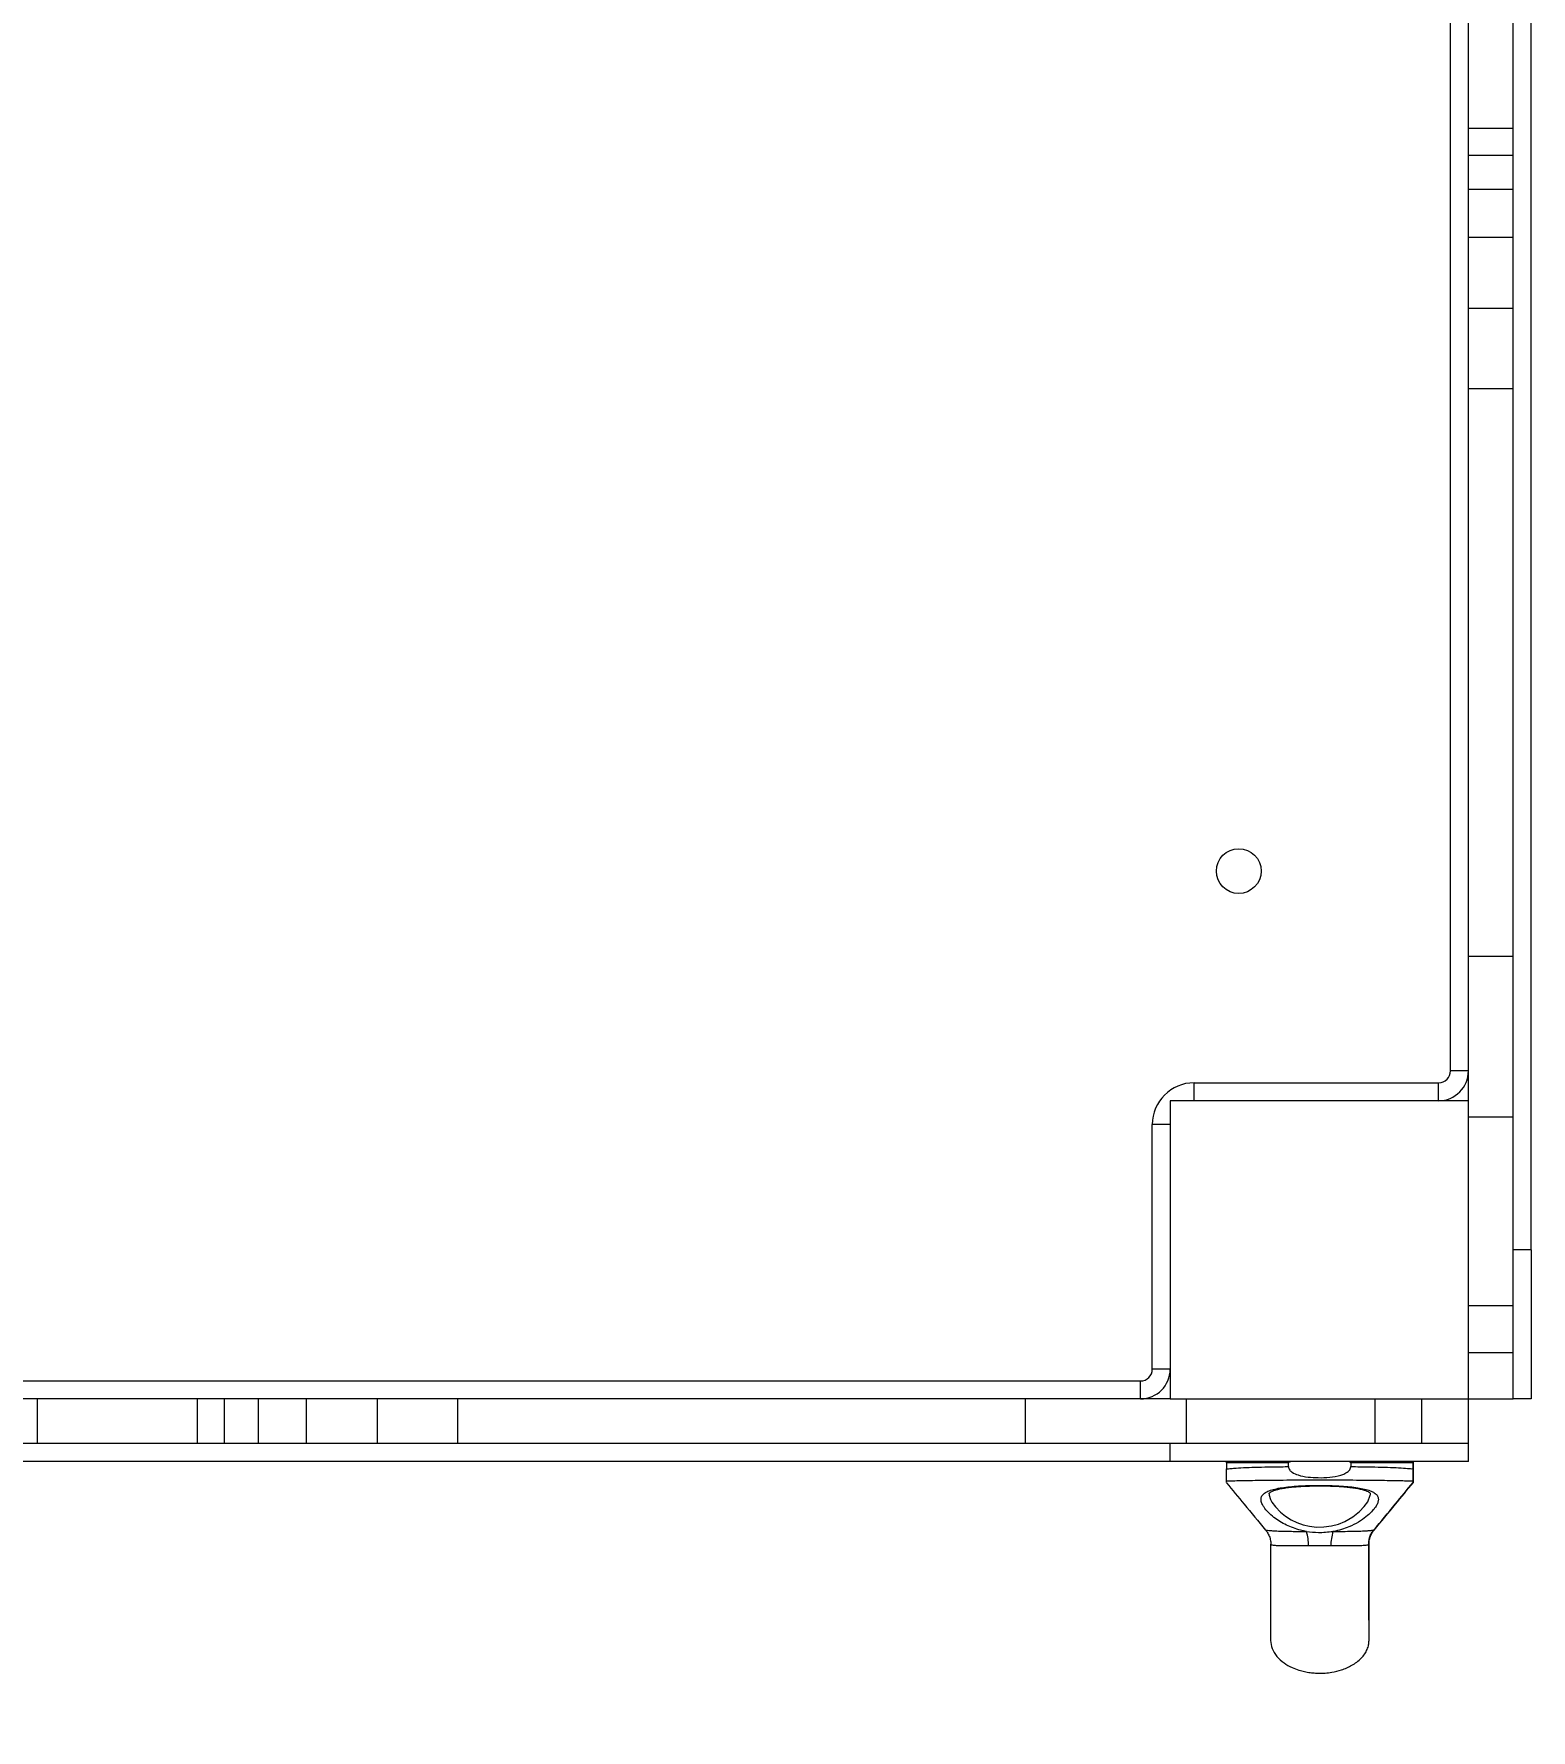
# Model space of a CAD drawing. Header units: millimetres. Extents: x -8760 to 8364, y -7998 to 7451.
# Drawn here: x -927 to -425, y -2970 to -2401 of the extents above; entities that cross this region are included whole.
import ezdxf

# ---------------------------------------------------------------- set-up
doc = ezdxf.new("R2010")
doc.units = ezdxf.units.MM
for name, color, linetype in [('DIKOM_ОБЪЕКТ', 7, 'Continuous'), ('DIKOM_РАЗМЕР_ЗОНА', 7, 'Continuous'), ('DIKOM_РАЗМЕР_ОБЪЕКТА', 7, 'Continuous')]:
    doc.layers.add(name, color=color, linetype=linetype)
doc.styles.add('style1', font='arial.ttf', dxfattribs={"width": 0.8})
doc.dimstyles.new('1-50', dxfattribs={"dimtxt": 300, "dimasz": 200, "dimexe": 100, "dimexo": 0, "dimgap": 100, "dimtad": 1, "dimtxsty": 'style1', "dimcen": 200, "dimclrd": 7, "dimclre": 7, "dimclrt": 7, "dimadec": 1, "dimazin": 2, "dimtfac": 1, "dimtmove": 0, "dimatfit": 2, "dimfxl": 0, "dimlwd": 25, "dimlwe": 18, "dimarcsym": 0})

# ---------------------------------------------------------------- blocks, each defined once
blk = doc.blocks.new('*D21')
at = {"layer": 'Defpoints', "color": 0, "transparency": 16777216}
for p in [(-7755.65, -10.55), (8364.4, -2410.44), (8364.4, -7897.56)]:
    blk.add_point(p, dxfattribs=at)
at = {"layer": 'DIKOM_РАЗМЕР_ЗОНА', "color": 7, "lineweight": 18, "transparency": 16777216}
for p, q in [((-7755.65, -10.55), (-7755.65, -7997.56)), ((8364.4, -2410.44), (8364.4, -7997.56))]:
    blk.add_line(p, q, dxfattribs=at)
at = {"layer": 'DIKOM_РАЗМЕР_ЗОНА', "color": 7, "lineweight": 25, "transparency": 16777216}
blk.add_line((-7555.65, -7897.56), (8164.4, -7897.56), dxfattribs=at)
at = {"layer": 'DIKOM_РАЗМЕР_ЗОНА', "color": 7, "transparency": 16777216}
for points in [[(-7555.65, -7864.23), (-7555.65, -7930.9), (-7755.65, -7897.56)], [(8164.4, -7864.23), (8164.4, -7930.9), (8364.4, -7897.56)]]:
    blk.add_solid(points, dxfattribs=at)
at = {"layer": 'DIKOM_РАЗМЕР_ЗОНА', "color": 7, "transparency": 16777216, "insert": (1040.74, -7644.39), "char_height": 300, "attachment_point": 5, "style": 'style1'}
blk.add_mtext('16100', dxfattribs=at)
blk = doc.blocks.new('*D19')
at = {"layer": 'Defpoints', "color": 0, "transparency": 16777216}
for p in [(-5756.7, -306.55), (6365.48, -2710.55), (6365.48, -7111.41)]:
    blk.add_point(p, dxfattribs=at)
at = {"layer": 'DIKOM_РАЗМЕР_ОБЪЕКТА', "color": 7, "lineweight": 18, "transparency": 16777216}
for p, q in [((-5756.7, -306.55), (-5756.7, -7211.41)), ((6365.48, -2710.55), (6365.48, -7211.41))]:
    blk.add_line(p, q, dxfattribs=at)
at = {"layer": 'DIKOM_РАЗМЕР_ОБЪЕКТА', "color": 7, "lineweight": 25, "transparency": 16777216}
blk.add_line((-5556.7, -7111.41), (6165.48, -7111.41), dxfattribs=at)
at = {"layer": 'DIKOM_РАЗМЕР_ОБЪЕКТА', "color": 7, "transparency": 16777216}
for points in [[(-5556.7, -7078.08), (-5556.7, -7144.75), (-5756.7, -7111.41)], [(6165.48, -7078.08), (6165.48, -7144.75), (6365.48, -7111.41)]]:
    blk.add_solid(points, dxfattribs=at)
at = {"layer": 'DIKOM_РАЗМЕР_ОБЪЕКТА', "color": 7, "transparency": 16777216, "insert": (1047.24, -6858.24), "char_height": 300, "attachment_point": 5, "style": 'style1'}
blk.add_mtext('12100', dxfattribs=at)

msp = doc.modelspace()

# ---------------------------------------------------------------- linework, layer by layer
at = {"layer": 'DIKOM_ОБЪЕКТ', "color": 7, "linetype": 'Continuous', "lineweight": 15}
for p, q in [((-424.608, -2808.554), (-424.608, -2008.554)), ((-451.608, -2748.554), (-451.608, -2068.554)), ((-445.608, -2432.388), (-445.608, -2378.721)), ((-430.608, -2432.388), (-430.608, -2378.721)), ((-445.608, -2432.388), (-430.608, -2432.388)), ((-445.608, -2441.47), (-445.608, -2432.388)), ((-430.608, -2441.47), (-430.608, -2432.388)), ((-445.608, -2441.47), (-430.608, -2441.47)), ((-445.608, -2452.812), (-445.608, -2441.47)), ((-430.608, -2452.812), (-430.608, -2441.47)), ((-445.608, -2452.812), (-430.608, -2452.812)), ((-445.608, -2468.982), (-445.608, -2452.812)), ((-430.608, -2468.982), (-430.608, -2452.812)), ((-445.608, -2468.982), (-430.608, -2468.982)), ((-445.608, -2492.762), (-445.608, -2468.982)), ((-430.608, -2492.762), (-430.608, -2468.982)), ((-445.608, -2492.762), (-430.608, -2492.762)), ((-445.608, -2519.67), (-445.608, -2492.762)), ((-430.608, -2519.67), (-430.608, -2492.762)), ((-445.608, -2519.67), (-430.608, -2519.67)), ((-445.608, -2710.071), (-445.608, -2519.67)), ((-430.608, -2710.071), (-430.608, -2519.67)), ((-445.608, -2710.071), (-430.608, -2710.071)), ((-445.608, -2758.554), (-445.608, -2710.071)), ((-430.608, -2764.018), (-430.608, -2710.071)), ((-537.608, -2752.554), (-455.608, -2752.554)), ((-537.608, -2758.554), (-537.608, -2752.554)), ((-455.608, -2758.554), (-455.608, -2752.554)), ((-445.608, -2748.554), (-451.608, -2748.554)), ((-445.608, -2758.554), (-545.608, -2758.554)), ((-545.608, -2758.554), (-545.608, -2858.554)), ((-445.608, -2858.554), (-445.608, -2758.554)), ((-445.608, -2764.018), (-430.608, -2764.018)), ((-430.608, -2827.246), (-430.608, -2764.018)), ((-551.608, -2848.554), (-551.608, -2766.554)), ((-545.608, -2766.554), (-551.608, -2766.554)), ((-424.608, -2808.554), (-430.608, -2808.554)), ((-424.608, -2808.554), (-424.608, -2858.554)), ((-445.608, -2827.246), (-430.608, -2827.246)), ((-430.608, -2842.973), (-430.608, -2827.246)), ((-445.608, -2842.973), (-430.608, -2842.973)), ((-430.608, -2858.554), (-430.608, -2842.973)), ((-545.608, -2848.554), (-551.608, -2848.554)), ((-1235.608, -2852.554), (-555.608, -2852.554)), ((-555.608, -2858.554), (-555.608, -2852.554)), ((-925.442, -2858.554), (-934.524, -2858.554)), ((-925.442, -2873.554), (-925.442, -2858.554)), ((-871.775, -2858.554), (-925.442, -2858.554)), ((-871.775, -2873.554), (-871.775, -2858.554)), ((-862.693, -2858.554), (-871.775, -2858.554)), ((-862.693, -2873.554), (-862.693, -2858.554)), ((-851.35, -2858.554), (-862.693, -2858.554)), ((-851.35, -2873.554), (-851.35, -2858.554)), ((-835.181, -2858.554), (-851.35, -2858.554)), ((-835.181, -2873.554), (-835.181, -2858.554)), ((-811.4, -2858.554), (-835.181, -2858.554)), ((-811.4, -2873.554), (-811.4, -2858.554)), ((-784.492, -2858.554), (-811.4, -2858.554)), ((-784.492, -2873.554), (-784.492, -2858.554)), ((-594.092, -2858.554), (-784.492, -2858.554)), ((-594.092, -2873.554), (-594.092, -2858.554)), ((-545.608, -2858.554), (-594.092, -2858.554)), ((-545.608, -2858.554), (-445.608, -2858.554)), ((-540.145, -2873.554), (-540.145, -2858.554)), ((-476.917, -2873.554), (-476.917, -2858.554)), ((-461.19, -2873.554), (-461.19, -2858.554)), ((-445.608, -2873.554), (-445.608, -2858.554)), ((-445.608, -2858.554), (-430.608, -2858.554)), ((-424.608, -2858.554), (-430.608, -2858.554)), ((-925.442, -2873.554), (-934.524, -2873.554)), ((-871.775, -2873.554), (-925.442, -2873.554)), ((-862.693, -2873.554), (-871.775, -2873.554)), ((-851.35, -2873.554), (-862.693, -2873.554)), ((-835.181, -2873.554), (-851.35, -2873.554)), ((-811.4, -2873.554), (-835.181, -2873.554)), ((-784.492, -2873.554), (-811.4, -2873.554)), ((-594.092, -2873.554), (-784.492, -2873.554)), ((-540.145, -2873.554), (-594.092, -2873.554)), ((-545.608, -2879.554), (-545.608, -2873.554)), ((-476.917, -2873.554), (-540.145, -2873.554)), ((-461.19, -2873.554), (-476.917, -2873.554)), ((-445.608, -2873.554), (-461.19, -2873.554)), ((-445.608, -2879.554), (-445.608, -2873.554)), ((-545.608, -2879.554), (-1245.608, -2879.554)), ((-445.608, -2879.554), (-545.608, -2879.554)), ((-526.716, -2880.054), (-526.716, -2882.051)), ((-505.964, -2880.054), (-526.716, -2880.054)), ((-505.964, -2881.27), (-505.964, -2880.054)), ((-464.199, -2880.054), (-485.038, -2880.054)), ((-485.038, -2880.054), (-485.038, -2881.269)), ((-464.199, -2882.059), (-464.199, -2880.054)), ((-464.188, -2880.054), (-464.188, -2883.504)), ((-464.099, -2880.054), (-464.188, -2880.054)), ((-464.099, -2880.054), (-464.099, -2883.504)), ((-464.088, -2882.059), (-464.088, -2880.054)), ((-513.565, -2902.52), (-513.523, -2902.529)), ((-511.846, -2907.317), (-511.849, -2907.273)), ((-479.037, -2907.254), (-479.054, -2907.278))]:
    msp.add_line(p, q, dxfattribs=at)
at = {"layer": 'DIKOM_ОБЪЕКТ', "color": 7, "linetype": 'Continuous', "lineweight": 15, "flags": 128}
msp.add_lwpolyline([(-512.426, -2890.436), (-512.457, -2890.85), (-512.027, -2892.258), (-511.549, -2893.148), (-510.331, -2894.806), (-508.671, -2896.499), (-506.995, -2897.846), (-505.037, -2899.088), (-503.134, -2900.013), (-501.043, -2900.759), (-498.866, -2901.264), (-496.591, -2901.525), (-494.044, -2901.502), (-491.55, -2901.162), (-489.192, -2900.528), (-487.029, -2899.654), (-484.339, -2898.103), (-482.129, -2896.346), (-480.544, -2894.694), (-479.382, -2893.08), (-478.516, -2890.844), (-478.516, -2890.844)], dxfattribs=at)
at = {"layer": 'DIKOM_ОБЪЕКТ', "color": 7, "linetype": 'Continuous', "lineweight": 15}
msp.add_circle((-522.608, -2681.554), 7.5, dxfattribs=at)
for centre, radius, start, end in [((-537.608, -2766.554), 14, 90, 180), ((-455.608, -2748.554), 4, 270, 0), ((-455.608, -2748.554), 10, 270, 0), ((-555.608, -2848.554), 4, 270, 0), ((-555.608, -2848.554), 10, 270, 0), ((-518.823, -2908.501), 19.67, 1.80747, 16.17684), ((-471.989, -2908.494), 19.813, 163.96377, 178.22346)]:
    msp.add_arc(centre, radius, start, end, dxfattribs=at)
for points, knots in [([(-526.716, -2880.054), (-526.716, -2880.042), (-526.716, -2880.011), (-526.716, -2879.976), (-526.716, -2879.914), (-526.716, -2879.801), (-526.716, -2879.605), (-526.716, -2879.558), (-526.716, -2879.554), (-526.716, -2879.554)], [0, 0, 0, 0, 0.0201023, 0.0502742, 0.0614392, 0.1392431, 0.3254761, 0.9257492, 1, 1, 1, 1]), ([(-526.716, -2882.051), (-526.268, -2881.994), (-525.37, -2881.88), (-523.237, -2881.718), (-520.247, -2881.566), (-516.202, -2881.435), (-511.561, -2881.338), (-508.021, -2881.29), (-506.115, -2881.271), (-505.964, -2881.27)], [0, 0, 0, 0, 0.1253012, 0.2506006, 0.4339841, 0.6173662, 0.8007485, 0.9841326, 1, 1, 1, 1]), ([(-526.713, -2886.116), (-526.713, -2885.965), (-526.714, -2885.664), (-526.715, -2884.976), (-526.716, -2884.169), (-526.716, -2883.464), (-526.716, -2882.716), (-526.716, -2882.268), (-526.716, -2882.051)], [0, 0, 0, 0, 0.284442, 0.5677837, 0.7081384, 0.8493521, 0.9269272, 1, 1, 1, 1]), ([(-504.26, -2879.554), (-504.52, -2879.562), (-504.958, -2879.575), (-505.475, -2879.681), (-505.753, -2879.797), (-505.88, -2879.889), (-505.938, -2879.955), (-505.961, -2880.015), (-505.963, -2880.044), (-505.964, -2880.054)], [0, 0, 0, 0, 0.41843088, 0.70273855, 0.84509684, 0.89867035, 0.9526556, 0.98413654, 1, 1, 1, 1]), ([(-505.964, -2881.27), (-505.943, -2881.46), (-505.897, -2881.882), (-505.469, -2882.567), (-504.456, -2883.427), (-502.367, -2884.287), (-499.399, -2884.86), (-495.83, -2885.019), (-492.139, -2884.934), (-489.143, -2884.414), (-486.958, -2883.609), (-485.828, -2882.912), (-485.198, -2882.063), (-485.046, -2881.578), (-485.039, -2881.31), (-485.038, -2881.269)], [0, 0, 0, 0, 0.0239191, 0.0532958, 0.0993617, 0.1904574, 0.3353274, 0.4808409, 0.6422116, 0.8028296, 0.8622793, 0.9376379, 0.9660776, 0.994787, 1, 1, 1, 1]), ([(-485.038, -2880.054), (-485.04, -2880.036), (-485.045, -2879.994), (-485.089, -2879.921), (-485.221, -2879.805), (-485.705, -2879.61), (-486.235, -2879.563), (-486.663, -2879.554), (-486.729, -2879.554), (-486.742, -2879.554)], [0, 0, 0, 0, 0.0291897, 0.0677269, 0.1325514, 0.3105891, 0.8934701, 0.9785238, 1, 1, 1, 1]), ([(-485.038, -2881.269), (-483.977, -2881.281), (-481.174, -2881.311), (-476.946, -2881.385), (-472.583, -2881.499), (-468.902, -2881.65), (-466.027, -2881.831), (-464.78, -2881.986), (-464.199, -2882.059)], [0, 0, 0, 0, 0.1111892, 0.293437, 0.4756858, 0.6580664, 0.8404495, 1, 1, 1, 1]), ([(-464.198, -2879.554), (-464.198, -2879.567), (-464.198, -2879.582), (-464.198, -2879.746), (-464.199, -2879.824), (-464.199, -2879.912), (-464.199, -2879.978), (-464.199, -2880.03), (-464.199, -2880.051), (-464.199, -2880.054)], [0, 0, 0, 0, 0.6325555, 0.7441167, 0.8684051, 0.9165566, 0.9650952, 0.9955037, 1, 1, 1, 1]), ([(-464.199, -2882.059), (-464.199, -2882.267), (-464.199, -2882.734), (-464.198, -2883.504), (-464.198, -2884.301), (-464.197, -2884.992), (-464.196, -2885.655), (-464.195, -2885.934), (-464.195, -2886.113)], [0, 0, 0, 0, 0.06870122, 0.15435698, 0.29683482, 0.48141792, 0.66681707, 1, 1, 1, 1]), ([(-464.188, -2880.054), (-464.188, -2880.05), (-464.188, -2880.028), (-464.188, -2879.98), (-464.188, -2879.903), (-464.188, -2879.775), (-464.188, -2879.587), (-464.188, -2879.568), (-464.189, -2879.554)], [0, 0, 0, 0, 0.0065634, 0.036155, 0.0782127, 0.1530228, 0.3724563, 1, 1, 1, 1]), ([(-464.189, -2885.748), (-464.189, -2885.597), (-464.188, -2885.293), (-464.188, -2884.65), (-464.188, -2883.995), (-464.188, -2883.653), (-464.188, -2883.504)], [0, 0, 0, 0, 0.3426918, 0.6891571, 0.8647771, 1, 1, 1, 1]), ([(-464.098, -2879.554), (-464.098, -2879.555), (-464.098, -2879.558), (-464.099, -2879.587), (-464.099, -2879.646), (-464.099, -2879.72), (-464.099, -2879.797), (-464.099, -2879.889), (-464.099, -2879.961), (-464.099, -2880.021), (-464.099, -2880.047), (-464.099, -2880.054)], [0, 0, 0, 0, 0.1364589, 0.3990301, 0.5791652, 0.7048858, 0.8413543, 0.8994936, 0.9582635, 0.9890265, 1, 1, 1, 1]), ([(-464.099, -2883.504), (-464.099, -2883.688), (-464.099, -2884.054), (-464.099, -2884.637), (-464.099, -2885.27), (-464.098, -2885.569), (-464.098, -2885.748)], [0, 0, 0, 0, 0.1665207, 0.3324471, 0.6008783, 1, 1, 1, 1]), ([(-464.092, -2886.113), (-464.092, -2885.985), (-464.091, -2885.73), (-464.09, -2885.154), (-464.089, -2884.446), (-464.089, -2883.745), (-464.089, -2882.975), (-464.088, -2882.432), (-464.088, -2882.12), (-464.088, -2882.059)], [0, 0, 0, 0, 0.2496509, 0.4988213, 0.656193, 0.8143836, 0.8966588, 0.979801, 1, 1, 1, 1]), ([(-464.088, -2880.054), (-464.088, -2880.053), (-464.088, -2880.03), (-464.088, -2879.981), (-464.088, -2879.902), (-464.089, -2879.772), (-464.089, -2879.587), (-464.089, -2879.568), (-464.089, -2879.554)], [0, 0, 0, 0, 0.00260908, 0.0363709, 0.07915971, 0.15490271, 0.37833747, 1, 1, 1, 1]), ([(-526.747, -2886.658), (-524.775, -2889.045), (-520.449, -2894.279), (-516.021, -2899.645), (-513.612, -2902.565)], [0, 0, 0, 0, 0.4559683, 1, 1, 1, 1]), ([(-464.195, -2886.113), (-464.284, -2886.116), (-464.696, -2886.131), (-465.863, -2886.121), (-468.107, -2886.075), (-471.052, -2886.019), (-474.577, -2885.963), (-478.639, -2885.916), (-483.106, -2885.876), (-487.893, -2885.849), (-492.076, -2885.838), (-496.297, -2885.835), (-500.522, -2885.841), (-505.42, -2885.861), (-510.062, -2885.894), (-514.35, -2885.937), (-518.153, -2885.99), (-521.416, -2886.046), (-524.007, -2886.1), (-525.785, -2886.132), (-526.435, -2886.121), (-526.713, -2886.116)], [0, 0, 0, 0, 0.01619066, 0.07457103, 0.13294479, 0.19009547, 0.24723695, 0.30377367, 0.36030761, 0.41653375, 0.47275986, 0.50215565, 0.55834421, 0.61453412, 0.67093728, 0.727346, 0.78423551, 0.84113284, 0.89891108, 0.95669829, 1, 1, 1, 1]), ([(-526.71, -2886.627), (-526.71, -2886.638), (-526.711, -2886.668), (-526.712, -2886.333), (-526.713, -2886.116)], [0, 0, 0, 0, 0.3548547, 1, 1, 1, 1]), ([(-499.932, -2903.021), (-500.599, -2902.889), (-502.121, -2902.589), (-504.363, -2901.878), (-506.694, -2900.891), (-508.887, -2899.677), (-510.981, -2898.21), (-512.813, -2896.577), (-514.022, -2895.137), (-514.83, -2893.801), (-515.243, -2892.581), (-515.104, -2891.367), (-514.331, -2890.344), (-512.986, -2889.541), (-511.118, -2888.905), (-508.869, -2888.427), (-506.235, -2888.063), (-503.353, -2887.807), (-500.235, -2887.641), (-497.026, -2887.563), (-493.75, -2887.565), (-490.556, -2887.648), (-487.471, -2887.818), (-484.633, -2888.076), (-482.069, -2888.435), (-479.89, -2888.901), (-478.118, -2889.496), (-476.823, -2890.225), (-476.017, -2891.116), (-475.792, -2891.94), (-475.835, -2892.794), (-476.081, -2893.654), (-476.797, -2894.935), (-478.035, -2896.447), (-479.937, -2898.186), (-482.455, -2899.945), (-485.28, -2901.381), (-488.164, -2902.404), (-490.02, -2902.844), (-490.999, -2903.015), (-491.031, -2903.021)], [0, 0, 0, 0, 0.01781676, 0.04061227, 0.06387658, 0.08996003, 0.11656006, 0.14777277, 0.17984593, 0.1976933, 0.22791046, 0.25911947, 0.28889414, 0.31968616, 0.34771866, 0.37659628, 0.40400567, 0.43219955, 0.45940495, 0.4873733, 0.51449145, 0.54236518, 0.56943045, 0.59724775, 0.62426651, 0.65203655, 0.67904776, 0.70681234, 0.7340092, 0.76196847, 0.77166583, 0.79505707, 0.81888385, 0.84934177, 0.88062501, 0.91457815, 0.94968115, 0.97411331, 0.99915597, 1, 1, 1, 1]), ([(-512.483, -2890.432), (-512.48, -2890.385), (-512.474, -2890.272), (-512.449, -2890.227), (-512.148, -2889.92), (-511.58, -2889.579), (-510.686, -2889.218), (-509.52, -2888.88), (-508.094, -2888.576), (-506.395, -2888.312), (-504.475, -2888.095), (-502.375, -2887.926), (-500.127, -2887.806), (-497.788, -2887.735), (-495.4, -2887.713), (-493.01, -2887.739), (-490.668, -2887.813), (-488.416, -2887.938), (-486.301, -2888.113), (-484.366, -2888.34), (-482.653, -2888.619), (-481.2, -2888.943), (-480.053, -2889.302), (-479.249, -2889.66), (-478.888, -2889.896), (-478.771, -2889.991), (-478.754, -2890.005)], [0, 0, 0, 0, 0.03652996, 0.08859284, 0.12741212, 0.16859133, 0.20905492, 0.24866081, 0.29073772, 0.33418957, 0.37801665, 0.42298615, 0.46817205, 0.51376927, 0.55949436, 0.6051219, 0.65099819, 0.69633746, 0.741692, 0.78663482, 0.83082017, 0.87462721, 0.9166404, 0.95780812, 0.99397573, 1, 1, 1, 1]), ([(-477.306, -2902.521), (-474.955, -2899.661), (-470.716, -2894.501), (-466.194, -2889.038), (-464.179, -2886.604)], [0, 0, 0, 0, 0.5545014, 1, 1, 1, 1]), ([(-477.241, -2902.533), (-474.883, -2899.668), (-470.628, -2894.498), (-466.089, -2889.023), (-464.064, -2886.581)], [0, 0, 0, 0, 0.55408774, 1, 1, 1, 1]), ([(-464.195, -2886.113), (-464.194, -2886.257), (-464.193, -2886.546), (-464.191, -2886.688), (-464.19, -2886.439), (-464.189, -2885.873), (-464.189, -2885.748)], [0, 0, 0, 0, 0.2730876, 0.5478758, 0.8999445, 1, 1, 1, 1]), ([(-464.098, -2885.748), (-464.098, -2885.956), (-464.097, -2886.377), (-464.096, -2886.658), (-464.094, -2886.612), (-464.093, -2886.28), (-464.092, -2886.113)], [0, 0, 0, 0, 0.1776567, 0.3599035, 0.677691, 1, 1, 1, 1]), ([(-478.754, -2890.005), (-478.702, -2890.053), (-478.555, -2890.19), (-478.502, -2890.294), (-478.493, -2890.382), (-478.489, -2890.429)], [0, 0, 0, 0, 0.1982775, 0.5673315, 1, 1, 1, 1]), ([(-478.516, -2890.844), (-478.489, -2890.702), (-478.462, -2890.557), (-478.489, -2890.431), (-478.489, -2890.43)], [0, 0, 0, 0, 0.9863503, 1, 1, 1, 1]), ([(-513.596, -2902.591), (-513.356, -2902.894), (-512.809, -2903.585), (-512.222, -2904.956), (-511.895, -2906.274), (-511.908, -2907.055), (-511.913, -2907.318)], [0, 0, 0, 0, 0.2391872, 0.5452934, 0.8465689, 1, 1, 1, 1]), ([(-513.523, -2902.529), (-513.484, -2902.55), (-513.435, -2902.575), (-512.816, -2902.652), (-512.014, -2902.727), (-510.994, -2902.79), (-509.725, -2902.85), (-508.147, -2902.909), (-505.7, -2902.962), (-502.948, -2903.001), (-501.018, -2903.014), (-499.932, -2903.021)], [0, 0, 0, 0, 0.1288745, 0.1629415, 0.2765554, 0.3948524, 0.4083481, 0.5529281, 0.7022419, 0.8322949, 1, 1, 1, 1]), ([(-499.932, -2903.021), (-498.602, -2903.165), (-495.64, -2903.486), (-492.668, -2903.186), (-491.031, -2903.021)], [0, 0, 0, 0, 0.4488614, 1, 1, 1, 1]), ([(-491.031, -2903.021), (-489.931, -2903.013), (-487.706, -2902.998), (-484.754, -2902.953), (-482.193, -2902.889), (-480.281, -2902.81), (-478.862, -2902.721), (-477.67, -2902.607), (-477.448, -2902.55), (-477.312, -2902.515)], [0, 0, 0, 0, 0.168223, 0.3404399, 0.478281, 0.6201905, 0.7237052, 0.8305636, 1, 1, 1, 1]), ([(-479.025, -2907.256), (-479.015, -2906.813), (-478.996, -2905.862), (-478.598, -2904.497), (-478.029, -2903.308), (-477.581, -2902.742), (-477.379, -2902.487)], [0, 0, 0, 0, 0.241867, 0.5198109, 0.7830893, 1, 1, 1, 1]), ([(-478.932, -2907.325), (-478.924, -2906.928), (-478.906, -2906.008), (-478.492, -2904.61), (-477.902, -2903.376), (-477.416, -2902.783), (-477.223, -2902.545)], [0, 0, 0, 0, 0.2275765, 0.5272114, 0.8111598, 1, 1, 1, 1]), ([(-511.97, -2907.274), (-511.97, -2907.757), (-511.969, -2910.206), (-511.968, -2913.912), (-511.966, -2918.144), (-511.964, -2921.297), (-511.962, -2923.863), (-511.96, -2926.051), (-511.959, -2928.208), (-511.957, -2930.331), (-511.954, -2932.509), (-511.951, -2934.635), (-511.948, -2936.587), (-511.944, -2938.198), (-511.94, -2939.345), (-511.937, -2939.5), (-511.935, -2939.581)], [0, 0, 0, 0, 0.0210111, 0.1065089, 0.1819005, 0.2433293, 0.2897692, 0.3429765, 0.391953, 0.4494031, 0.5159812, 0.5923535, 0.6789742, 0.7760241, 0.883315, 1, 1, 1, 1]), ([(-499.163, -2907.881), (-500.061, -2907.879), (-501.83, -2907.877), (-504.343, -2907.871), (-506.365, -2907.862), (-508.046, -2907.846), (-509.404, -2907.82), (-510.577, -2907.763), (-511.383, -2907.654), (-511.908, -2907.517), (-511.864, -2907.376), (-511.846, -2907.317)], [0, 0, 0, 0, 0.1468709, 0.2889138, 0.4308252, 0.5174468, 0.6272463, 0.7369208, 0.833524, 0.9300146, 1, 1, 1, 1]), ([(-491.792, -2907.88), (-493.002, -2907.857), (-495.458, -2907.81), (-497.916, -2907.857), (-499.163, -2907.881)], [0, 0, 0, 0, 0.49243566, 1, 1, 1, 1]), ([(-479.054, -2907.278), (-479.073, -2907.371), (-479.119, -2907.59), (-480.36, -2907.774), (-482.244, -2907.838), (-484.405, -2907.86), (-486.565, -2907.869), (-489.036, -2907.875), (-490.873, -2907.878), (-491.792, -2907.88)], [0, 0, 0, 0, 0.1156105, 0.2720681, 0.4594699, 0.5815016, 0.7036371, 0.8517688, 1, 1, 1, 1]), ([(-478.935, -2939.526), (-478.937, -2939.468), (-478.939, -2939.351), (-478.943, -2938.397), (-478.947, -2936.849), (-478.951, -2934.671), (-478.955, -2931.912), (-478.958, -2928.625), (-478.961, -2924.889), (-478.964, -2920.789), (-478.967, -2916.41), (-478.969, -2911.948), (-478.97, -2908.778), (-478.97, -2907.282)], [0, 0, 0, 0, 0.09975478, 0.20125542, 0.30281851, 0.40327657, 0.50148753, 0.5964557, 0.68741043, 0.77375901, 0.85522383, 0.93168089, 1, 1, 1, 1]), ([(-478.935, -2939.581), (-478.934, -2939.52), (-478.931, -2939.399), (-478.927, -2938.439), (-478.923, -2936.885), (-478.919, -2934.702), (-478.916, -2931.938), (-478.912, -2928.647), (-478.909, -2924.906), (-478.906, -2920.802), (-478.904, -2916.42), (-478.902, -2911.952), (-478.901, -2908.778), (-478.9, -2907.278)], [0, 0, 0, 0, 0.1001859, 0.2016332, 0.3031402, 0.4035388, 0.5016889, 0.5965967, 0.6874903, 0.7737796, 0.8551863, 0.9315881, 1, 1, 1, 1]), ([(-511.935, -2939.554), (-511.829, -2940.483), (-511.605, -2942.441), (-509.904, -2945.064), (-507.553, -2947.162), (-504.97, -2948.609), (-502.624, -2949.496), (-500.588, -2950.031), (-498.748, -2950.354), (-496.97, -2950.527), (-495.28, -2950.572), (-493.426, -2950.498), (-491.063, -2950.217), (-488.005, -2949.481), (-484.598, -2948.025), (-481.975, -2946.084), (-480.372, -2944.143), (-479.535, -2942.624), (-479.026, -2941.083), (-478.965, -2940.051), (-478.935, -2939.554)], [0, 0, 0, 0, 0.0636873, 0.1342835, 0.2088486, 0.2794612, 0.3368644, 0.3812539, 0.4242431, 0.465437, 0.5041935, 0.5406154, 0.5931602, 0.6678559, 0.7565041, 0.8468737, 0.8893705, 0.9290254, 0.9657955, 1, 1, 1, 1])]:
    msp.add_open_spline(points, degree=3, knots=knots, dxfattribs=at)

# ---------------------------------------------------------------- dimensions: what is measured, and where the dimension line sits
at = {"layer": 'DIKOM_РАЗМЕР_ЗОНА'}
dim = msp.add_linear_dim(base=(8364.404, -7897.564), p1=(-7755.645, -10.554), p2=(8364.404, -2410.44), text='16100', dimstyle='1-50', dxfattribs=at)
dim.commit()
dim.dimension.update_dxf_attribs({"geometry": '*D21', "text_midpoint": (1040.741, -7897.564), "dimtype": 160})
at = {"layer": 'DIKOM_РАЗМЕР_ОБЪЕКТА'}
dim = msp.add_linear_dim(base=(6365.479, -7111.412), p1=(-5756.695, -306.554), p2=(6365.479, -2710.554), text='12100', dimstyle='1-50', dxfattribs=at)
dim.commit()
dim.dimension.update_dxf_attribs({"geometry": '*D19', "text_midpoint": (1047.24, -7111.412), "dimtype": 160})

doc.saveas('drawing.dxf')
